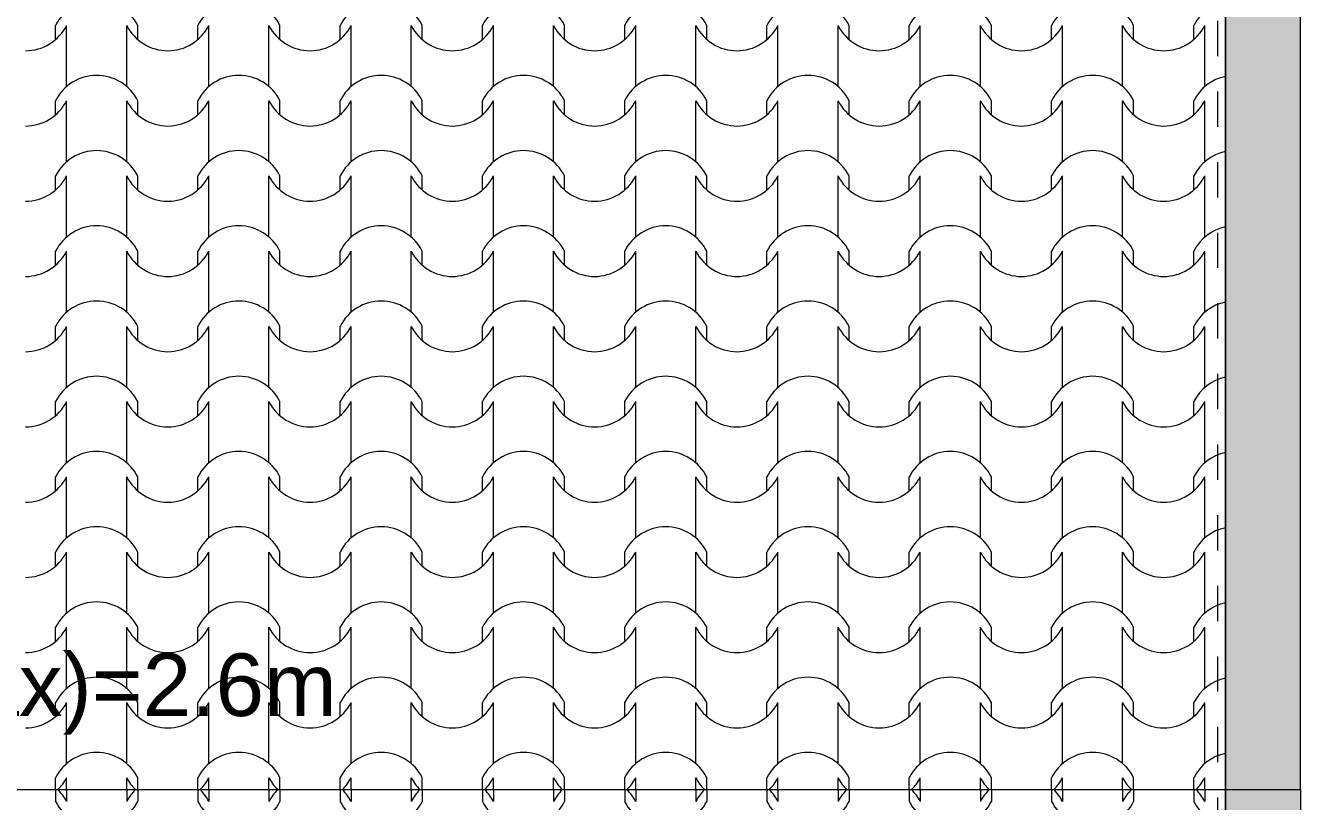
# Model space of a CAD drawing. Header units: feet. Extents: x 2791058 to 2855058, y -67651 to -26651.
# Drawn here: x 2816668 to 2821766, y -44045 to -40944 of the extents above; entities that cross this region are included whole.
import ezdxf

# ---------------------------------------------------------------- set-up
doc = ezdxf.new("R2010")
doc.units = ezdxf.units.FT
doc.header["$MEASUREMENT"] = 0
doc.linetypes.add('Dashed', pattern=[282.222223, 141.111112, -141.111112])
for name, color, linetype, lineweight in [('Model Unit - Zone_Pen_No__1', 7, 'Continuous', 0), ('Structural - Bearing_Pen_No__1', 7, 'Continuous', 0), ('Structural - Bearing_Pen_No__13', 54, 'Continuous', 0), ('Text blocks_Pen_No__1', 7, 'Continuous', 0)]:
    doc.layers.add(name, color=color, linetype=linetype, lineweight=lineweight)
doc.layers.add('Structural - Bearing_Pen_No__62', color=7, linetype='Continuous', lineweight=0, true_color=0xaaaaaa)
doc.layers.add('Structural - Bearing_Pen_No__82', color=7, linetype='Continuous', lineweight=0, true_color=0xaaaaaa)
doc.styles.add('GENERATED_STYLE_2', font='arial.ttf')

# ---------------------------------------------------------------- blocks, each defined once
blk = doc.blocks.new('*X1', base_point=(2247653.8, -76425))
at = {"layer": 'Structural - Bearing_Pen_No__62', "color": 253, "linetype": 'Continuous', "lineweight": 0, "true_color": 0xaaaaaa}
for p, q in [((2816788, -40999.7), (2816788, -40943.6)), ((2816832, -41065.5), (2816832, -40943.6)), ((2817072.5, -41065.5), (2817072.5, -40943.6)), ((2817116.5, -40999.7), (2817116.5, -40943.6)), ((2817357, -40999.7), (2817357, -40943.6)), ((2817401, -41065.5), (2817401, -40943.6)), ((2817641.5, -41065.5), (2817641.5, -40943.6)), ((2817685.5, -40999.7), (2817685.5, -40943.6)), ((2817926, -40999.7), (2817926, -40943.6)), ((2817970, -41065.5), (2817970, -40943.6)), ((2818210.4, -41065.5), (2818210.4, -40943.6)), ((2818254.4, -40999.7), (2818254.4, -40943.6)), ((2818494.9, -40999.7), (2818494.9, -40943.6)), ((2818538.9, -41065.5), (2818538.9, -40943.6)), ((2818779.4, -41065.5), (2818779.4, -40943.6)), ((2818823.4, -40999.7), (2818823.4, -40943.6)), ((2819063.9, -40999.7), (2819063.9, -40943.6)), ((2819107.9, -41065.5), (2819107.9, -40943.6)), ((2819348.4, -41065.5), (2819348.4, -40943.6)), ((2819392.4, -40999.7), (2819392.4, -40943.6)), ((2819632.8, -40999.7), (2819632.8, -40943.6)), ((2819676.8, -41065.5), (2819676.8, -40943.6)), ((2819917.3, -41065.5), (2819917.3, -40943.6)), ((2819961.3, -40999.7), (2819961.3, -40943.6)), ((2820201.8, -40999.7), (2820201.8, -40943.6)), ((2820245.8, -41065.5), (2820245.8, -40943.6)), ((2820486.3, -41065.5), (2820486.3, -40943.6)), ((2820530.3, -40999.7), (2820530.3, -40943.6)), ((2820770.8, -40999.7), (2820770.8, -40943.6)), ((2820814.8, -41065.5), (2820814.8, -40943.6)), ((2821055.2, -41065.5), (2821055.2, -40943.6)), ((2821099.2, -40999.7), (2821099.2, -40943.6)), ((2821339.7, -40999.7), (2821339.7, -40943.6)), ((2821383.7, -41065.5), (2821383.7, -40943.6)), ((2816832, -41187.5), (2816832, -41065.5)), ((2817072.5, -41187.5), (2817072.5, -41065.5)), ((2817401, -41187.5), (2817401, -41065.5)), ((2817641.5, -41187.5), (2817641.5, -41065.5)), ((2817970, -41187.5), (2817970, -41065.5)), ((2818210.4, -41187.5), (2818210.4, -41065.5)), ((2818538.9, -41187.5), (2818538.9, -41065.5)), ((2818779.4, -41187.5), (2818779.4, -41065.5)), ((2819107.9, -41187.5), (2819107.9, -41065.5)), ((2819348.4, -41187.5), (2819348.4, -41065.5)), ((2819676.8, -41187.5), (2819676.8, -41065.5)), ((2819917.3, -41187.5), (2819917.3, -41065.5)), ((2820245.8, -41187.5), (2820245.8, -41065.5)), ((2820486.3, -41187.5), (2820486.3, -41065.5)), ((2820814.8, -41187.5), (2820814.8, -41065.5)), ((2821055.2, -41187.5), (2821055.2, -41065.5)), ((2821383.7, -41187.5), (2821383.7, -41065.5)), ((2816788, -41300.3), (2816788, -41244.3)), ((2816832, -41366.2), (2816832, -41244.3)), ((2817072.5, -41366.2), (2817072.5, -41244.3)), ((2817116.5, -41300.3), (2817116.5, -41244.3)), ((2817357, -41300.3), (2817357, -41244.3)), ((2817401, -41366.2), (2817401, -41244.3)), ((2817641.5, -41366.2), (2817641.5, -41244.3)), ((2817685.5, -41300.3), (2817685.5, -41244.3)), ((2817926, -41300.3), (2817926, -41244.3)), ((2817970, -41366.2), (2817970, -41244.3)), ((2818210.4, -41366.2), (2818210.4, -41244.3)), ((2818254.4, -41300.3), (2818254.4, -41244.3)), ((2818494.9, -41300.3), (2818494.9, -41244.3)), ((2818538.9, -41366.2), (2818538.9, -41244.3)), ((2818779.4, -41366.2), (2818779.4, -41244.3)), ((2818823.4, -41300.3), (2818823.4, -41244.3)), ((2819063.9, -41300.3), (2819063.9, -41244.3)), ((2819107.9, -41366.2), (2819107.9, -41244.3)), ((2819348.4, -41366.2), (2819348.4, -41244.3)), ((2819392.4, -41300.3), (2819392.4, -41244.3)), ((2819632.8, -41300.3), (2819632.8, -41244.3)), ((2819676.8, -41366.2), (2819676.8, -41244.3)), ((2819917.3, -41366.2), (2819917.3, -41244.3)), ((2819961.3, -41300.3), (2819961.3, -41244.3)), ((2820201.8, -41300.3), (2820201.8, -41244.3)), ((2820245.8, -41366.2), (2820245.8, -41244.3)), ((2820486.3, -41366.2), (2820486.3, -41244.3)), ((2820530.3, -41300.3), (2820530.3, -41244.3)), ((2820770.8, -41300.3), (2820770.8, -41244.3)), ((2820814.8, -41366.2), (2820814.8, -41244.3)), ((2821055.2, -41366.2), (2821055.2, -41244.3)), ((2821099.2, -41300.3), (2821099.2, -41244.3)), ((2821339.7, -41300.3), (2821339.7, -41244.3)), ((2821383.7, -41366.2), (2821383.7, -41244.3)), ((2816832, -41488.2), (2816832, -41366.2)), ((2817072.5, -41488.2), (2817072.5, -41366.2)), ((2817401, -41488.2), (2817401, -41366.2)), ((2817641.5, -41488.2), (2817641.5, -41366.2)), ((2817970, -41488.2), (2817970, -41366.2)), ((2818210.4, -41488.2), (2818210.4, -41366.2)), ((2818538.9, -41488.2), (2818538.9, -41366.2)), ((2818779.4, -41488.2), (2818779.4, -41366.2)), ((2819107.9, -41488.2), (2819107.9, -41366.2)), ((2819348.4, -41488.2), (2819348.4, -41366.2)), ((2819676.8, -41488.2), (2819676.8, -41366.2)), ((2819917.3, -41488.2), (2819917.3, -41366.2)), ((2820245.8, -41488.2), (2820245.8, -41366.2)), ((2820486.3, -41488.2), (2820486.3, -41366.2)), ((2820814.8, -41488.2), (2820814.8, -41366.2)), ((2821055.2, -41488.2), (2821055.2, -41366.2)), ((2821383.7, -41488.2), (2821383.7, -41366.2)), ((2816788, -41601), (2816788, -41544.9)), ((2816832, -41666.9), (2816832, -41544.9)), ((2817072.5, -41666.9), (2817072.5, -41544.9)), ((2817116.5, -41601), (2817116.5, -41544.9)), ((2817357, -41601), (2817357, -41544.9)), ((2817401, -41666.9), (2817401, -41544.9)), ((2817641.5, -41666.9), (2817641.5, -41544.9)), ((2817685.5, -41601), (2817685.5, -41544.9)), ((2817926, -41601), (2817926, -41544.9)), ((2817970, -41666.9), (2817970, -41544.9)), ((2818210.4, -41666.9), (2818210.4, -41544.9)), ((2818254.4, -41601), (2818254.4, -41544.9)), ((2818494.9, -41601), (2818494.9, -41544.9)), ((2818538.9, -41666.9), (2818538.9, -41544.9)), ((2818779.4, -41666.9), (2818779.4, -41544.9)), ((2818823.4, -41601), (2818823.4, -41544.9)), ((2819063.9, -41601), (2819063.9, -41544.9)), ((2819107.9, -41666.9), (2819107.9, -41544.9)), ((2819348.4, -41666.9), (2819348.4, -41544.9)), ((2819392.4, -41601), (2819392.4, -41544.9)), ((2819632.8, -41601), (2819632.8, -41544.9)), ((2819676.8, -41666.9), (2819676.8, -41544.9)), ((2819917.3, -41666.9), (2819917.3, -41544.9)), ((2819961.3, -41601), (2819961.3, -41544.9)), ((2820201.8, -41601), (2820201.8, -41544.9)), ((2820245.8, -41666.9), (2820245.8, -41544.9)), ((2820486.3, -41666.9), (2820486.3, -41544.9)), ((2820530.3, -41601), (2820530.3, -41544.9)), ((2820770.8, -41601), (2820770.8, -41544.9)), ((2820814.8, -41666.9), (2820814.8, -41544.9)), ((2821055.2, -41666.9), (2821055.2, -41544.9)), ((2821099.2, -41601), (2821099.2, -41544.9)), ((2821339.7, -41601), (2821339.7, -41544.9)), ((2821383.7, -41666.9), (2821383.7, -41544.9)), ((2816832, -41788.8), (2816832, -41666.9)), ((2817072.5, -41788.8), (2817072.5, -41666.9)), ((2817401, -41788.8), (2817401, -41666.9)), ((2817641.5, -41788.8), (2817641.5, -41666.9)), ((2817970, -41788.8), (2817970, -41666.9)), ((2818210.4, -41788.8), (2818210.4, -41666.9)), ((2818538.9, -41788.8), (2818538.9, -41666.9)), ((2818779.4, -41788.8), (2818779.4, -41666.9)), ((2819107.9, -41788.8), (2819107.9, -41666.9)), ((2819348.4, -41788.8), (2819348.4, -41666.9)), ((2819676.8, -41788.8), (2819676.8, -41666.9)), ((2819917.3, -41788.8), (2819917.3, -41666.9)), ((2820245.8, -41788.8), (2820245.8, -41666.9)), ((2820486.3, -41788.8), (2820486.3, -41666.9)), ((2820814.8, -41788.8), (2820814.8, -41666.9)), ((2821055.2, -41788.8), (2821055.2, -41666.9)), ((2821383.7, -41788.8), (2821383.7, -41666.9)), ((2816788, -41901.7), (2816788, -41845.6)), ((2816832, -41967.6), (2816832, -41845.6)), ((2817072.5, -41967.6), (2817072.5, -41845.6)), ((2817116.5, -41901.7), (2817116.5, -41845.6)), ((2817357, -41901.7), (2817357, -41845.6)), ((2817401, -41967.6), (2817401, -41845.6)), ((2817641.5, -41967.6), (2817641.5, -41845.6)), ((2817685.5, -41901.7), (2817685.5, -41845.6)), ((2817926, -41901.7), (2817926, -41845.6)), ((2817970, -41967.6), (2817970, -41845.6)), ((2818210.4, -41967.6), (2818210.4, -41845.6)), ((2818254.4, -41901.7), (2818254.4, -41845.6)), ((2818494.9, -41901.7), (2818494.9, -41845.6)), ((2818538.9, -41967.6), (2818538.9, -41845.6)), ((2818779.4, -41967.6), (2818779.4, -41845.6)), ((2818823.4, -41901.7), (2818823.4, -41845.6)), ((2819063.9, -41901.7), (2819063.9, -41845.6)), ((2819107.9, -41967.6), (2819107.9, -41845.6)), ((2819348.4, -41967.6), (2819348.4, -41845.6)), ((2819392.4, -41901.7), (2819392.4, -41845.6)), ((2819632.8, -41901.7), (2819632.8, -41845.6)), ((2819676.8, -41967.6), (2819676.8, -41845.6)), ((2819917.3, -41967.6), (2819917.3, -41845.6)), ((2819961.3, -41901.7), (2819961.3, -41845.6)), ((2820201.8, -41901.7), (2820201.8, -41845.6)), ((2820245.8, -41967.6), (2820245.8, -41845.6)), ((2820486.3, -41967.6), (2820486.3, -41845.6)), ((2820530.3, -41901.7), (2820530.3, -41845.6)), ((2820770.8, -41901.7), (2820770.8, -41845.6)), ((2820814.8, -41967.6), (2820814.8, -41845.6)), ((2821055.2, -41967.6), (2821055.2, -41845.6)), ((2821099.2, -41901.7), (2821099.2, -41845.6)), ((2821339.7, -41901.7), (2821339.7, -41845.6)), ((2821383.7, -41967.6), (2821383.7, -41845.6)), ((2816832, -42089.5), (2816832, -41967.6)), ((2817072.5, -42089.5), (2817072.5, -41967.6)), ((2817401, -42089.5), (2817401, -41967.6)), ((2817641.5, -42089.5), (2817641.5, -41967.6)), ((2817970, -42089.5), (2817970, -41967.6)), ((2818210.4, -42089.5), (2818210.4, -41967.6)), ((2818538.9, -42089.5), (2818538.9, -41967.6)), ((2818779.4, -42089.5), (2818779.4, -41967.6)), ((2819107.9, -42089.5), (2819107.9, -41967.6)), ((2819348.4, -42089.5), (2819348.4, -41967.6)), ((2819676.8, -42089.5), (2819676.8, -41967.6)), ((2819917.3, -42089.5), (2819917.3, -41967.6)), ((2820245.8, -42089.5), (2820245.8, -41967.6)), ((2820486.3, -42089.5), (2820486.3, -41967.6)), ((2820814.8, -42089.5), (2820814.8, -41967.6)), ((2821055.2, -42089.5), (2821055.2, -41967.6)), ((2821383.7, -42089.5), (2821383.7, -41967.6)), ((2816788, -42202.4), (2816788, -42146.3)), ((2816832, -42268.2), (2816832, -42146.3)), ((2817072.5, -42268.2), (2817072.5, -42146.3)), ((2817116.5, -42202.4), (2817116.5, -42146.3)), ((2817357, -42202.4), (2817357, -42146.3)), ((2817401, -42268.2), (2817401, -42146.3)), ((2817641.5, -42268.2), (2817641.5, -42146.3)), ((2817685.5, -42202.4), (2817685.5, -42146.3)), ((2817926, -42202.4), (2817926, -42146.3)), ((2817970, -42268.2), (2817970, -42146.3)), ((2818210.4, -42268.2), (2818210.4, -42146.3)), ((2818254.4, -42202.4), (2818254.4, -42146.3)), ((2818494.9, -42202.4), (2818494.9, -42146.3)), ((2818538.9, -42268.2), (2818538.9, -42146.3)), ((2818779.4, -42268.2), (2818779.4, -42146.3)), ((2818823.4, -42202.4), (2818823.4, -42146.3)), ((2819063.9, -42202.4), (2819063.9, -42146.3)), ((2819107.9, -42268.2), (2819107.9, -42146.3)), ((2819348.4, -42268.2), (2819348.4, -42146.3)), ((2819392.4, -42202.4), (2819392.4, -42146.3)), ((2819632.8, -42202.4), (2819632.8, -42146.3)), ((2819676.8, -42268.2), (2819676.8, -42146.3)), ((2819917.3, -42268.2), (2819917.3, -42146.3)), ((2819961.3, -42202.4), (2819961.3, -42146.3)), ((2820201.8, -42202.4), (2820201.8, -42146.3)), ((2820245.8, -42268.2), (2820245.8, -42146.3)), ((2820486.3, -42268.2), (2820486.3, -42146.3)), ((2820530.3, -42202.4), (2820530.3, -42146.3)), ((2820770.8, -42202.4), (2820770.8, -42146.3)), ((2820814.8, -42268.2), (2820814.8, -42146.3)), ((2821055.2, -42268.2), (2821055.2, -42146.3)), ((2821099.2, -42202.4), (2821099.2, -42146.3)), ((2821339.7, -42202.4), (2821339.7, -42146.3)), ((2821383.7, -42268.2), (2821383.7, -42146.3)), ((2816832, -42390.2), (2816832, -42268.2)), ((2817072.5, -42390.2), (2817072.5, -42268.2)), ((2817401, -42390.2), (2817401, -42268.2)), ((2817641.5, -42390.2), (2817641.5, -42268.2)), ((2817970, -42390.2), (2817970, -42268.2)), ((2818210.4, -42390.2), (2818210.4, -42268.2)), ((2818538.9, -42390.2), (2818538.9, -42268.2)), ((2818779.4, -42390.2), (2818779.4, -42268.2)), ((2819107.9, -42390.2), (2819107.9, -42268.2)), ((2819348.4, -42390.2), (2819348.4, -42268.2)), ((2819676.8, -42390.2), (2819676.8, -42268.2)), ((2819917.3, -42390.2), (2819917.3, -42268.2)), ((2820245.8, -42390.2), (2820245.8, -42268.2)), ((2820486.3, -42390.2), (2820486.3, -42268.2)), ((2820814.8, -42390.2), (2820814.8, -42268.2)), ((2821055.2, -42390.2), (2821055.2, -42268.2)), ((2821383.7, -42390.2), (2821383.7, -42268.2)), ((2816788, -42503), (2816788, -42447)), ((2816832, -42568.9), (2816832, -42447)), ((2817072.5, -42568.9), (2817072.5, -42447)), ((2817116.5, -42503), (2817116.5, -42447)), ((2817357, -42503), (2817357, -42447)), ((2817401, -42568.9), (2817401, -42447)), ((2817641.5, -42568.9), (2817641.5, -42447)), ((2817685.5, -42503), (2817685.5, -42447)), ((2817926, -42503), (2817926, -42447)), ((2817970, -42568.9), (2817970, -42447)), ((2818210.4, -42568.9), (2818210.4, -42447)), ((2818254.4, -42503), (2818254.4, -42447)), ((2818494.9, -42503), (2818494.9, -42447)), ((2818538.9, -42568.9), (2818538.9, -42447)), ((2818779.4, -42568.9), (2818779.4, -42447)), ((2818823.4, -42503), (2818823.4, -42447)), ((2819063.9, -42503), (2819063.9, -42447)), ((2819107.9, -42568.9), (2819107.9, -42447)), ((2819348.4, -42568.9), (2819348.4, -42447)), ((2819392.4, -42503), (2819392.4, -42447)), ((2819632.8, -42503), (2819632.8, -42447)), ((2819676.8, -42568.9), (2819676.8, -42447)), ((2819917.3, -42568.9), (2819917.3, -42447)), ((2819961.3, -42503), (2819961.3, -42447)), ((2820201.8, -42503), (2820201.8, -42447)), ((2820245.8, -42568.9), (2820245.8, -42447)), ((2820486.3, -42568.9), (2820486.3, -42447)), ((2820530.3, -42503), (2820530.3, -42447)), ((2820770.8, -42503), (2820770.8, -42447)), ((2820814.8, -42568.9), (2820814.8, -42447)), ((2821055.2, -42568.9), (2821055.2, -42447)), ((2821099.2, -42503), (2821099.2, -42447)), ((2821339.7, -42503), (2821339.7, -42447)), ((2821383.7, -42568.9), (2821383.7, -42447)), ((2816832, -42690.8), (2816832, -42568.9)), ((2817072.5, -42690.8), (2817072.5, -42568.9)), ((2817401, -42690.8), (2817401, -42568.9)), ((2817641.5, -42690.8), (2817641.5, -42568.9)), ((2817970, -42690.8), (2817970, -42568.9)), ((2818210.4, -42690.8), (2818210.4, -42568.9)), ((2818538.9, -42690.8), (2818538.9, -42568.9)), ((2818779.4, -42690.8), (2818779.4, -42568.9)), ((2819107.9, -42690.8), (2819107.9, -42568.9)), ((2819348.4, -42690.8), (2819348.4, -42568.9)), ((2819676.8, -42690.8), (2819676.8, -42568.9)), ((2819917.3, -42690.8), (2819917.3, -42568.9)), ((2820245.8, -42690.8), (2820245.8, -42568.9)), ((2820486.3, -42690.8), (2820486.3, -42568.9)), ((2820814.8, -42690.8), (2820814.8, -42568.9)), ((2821055.2, -42690.8), (2821055.2, -42568.9)), ((2821383.7, -42690.8), (2821383.7, -42568.9)), ((2816788, -42803.7), (2816788, -42747.6)), ((2816832, -42869.6), (2816832, -42747.6)), ((2817072.5, -42869.6), (2817072.5, -42747.6)), ((2817116.5, -42803.7), (2817116.5, -42747.6)), ((2817357, -42803.7), (2817357, -42747.6)), ((2817401, -42869.6), (2817401, -42747.6)), ((2817641.5, -42869.6), (2817641.5, -42747.6)), ((2817685.5, -42803.7), (2817685.5, -42747.6)), ((2817926, -42803.7), (2817926, -42747.6)), ((2817970, -42869.6), (2817970, -42747.6)), ((2818210.4, -42869.6), (2818210.4, -42747.6)), ((2818254.4, -42803.7), (2818254.4, -42747.6)), ((2818494.9, -42803.7), (2818494.9, -42747.6)), ((2818538.9, -42869.6), (2818538.9, -42747.6)), ((2818779.4, -42869.6), (2818779.4, -42747.6)), ((2818823.4, -42803.7), (2818823.4, -42747.6)), ((2819063.9, -42803.7), (2819063.9, -42747.6)), ((2819107.9, -42869.6), (2819107.9, -42747.6)), ((2819348.4, -42869.6), (2819348.4, -42747.6)), ((2819392.4, -42803.7), (2819392.4, -42747.6)), ((2819632.8, -42803.7), (2819632.8, -42747.6)), ((2819676.8, -42869.6), (2819676.8, -42747.6)), ((2819917.3, -42869.6), (2819917.3, -42747.6)), ((2819961.3, -42803.7), (2819961.3, -42747.6)), ((2820201.8, -42803.7), (2820201.8, -42747.6)), ((2820245.8, -42869.6), (2820245.8, -42747.6)), ((2820486.3, -42869.6), (2820486.3, -42747.6)), ((2820530.3, -42803.7), (2820530.3, -42747.6)), ((2820770.8, -42803.7), (2820770.8, -42747.6)), ((2820814.8, -42869.6), (2820814.8, -42747.6)), ((2821055.2, -42869.6), (2821055.2, -42747.6)), ((2821099.2, -42803.7), (2821099.2, -42747.6)), ((2821339.7, -42803.7), (2821339.7, -42747.6)), ((2821383.7, -42869.6), (2821383.7, -42747.6)), ((2816832, -42991.5), (2816832, -42869.6)), ((2817072.5, -42991.5), (2817072.5, -42869.6)), ((2817401, -42991.5), (2817401, -42869.6)), ((2817641.5, -42991.5), (2817641.5, -42869.6)), ((2817970, -42991.5), (2817970, -42869.6)), ((2818210.4, -42991.5), (2818210.4, -42869.6)), ((2818538.9, -42991.5), (2818538.9, -42869.6)), ((2818779.4, -42991.5), (2818779.4, -42869.6)), ((2819107.9, -42991.5), (2819107.9, -42869.6)), ((2819348.4, -42991.5), (2819348.4, -42869.6)), ((2819676.8, -42991.5), (2819676.8, -42869.6)), ((2819917.3, -42991.5), (2819917.3, -42869.6)), ((2820245.8, -42991.5), (2820245.8, -42869.6)), ((2820486.3, -42991.5), (2820486.3, -42869.6)), ((2820814.8, -42991.5), (2820814.8, -42869.6)), ((2821055.2, -42991.5), (2821055.2, -42869.6)), ((2821383.7, -42991.5), (2821383.7, -42869.6)), ((2816788, -43104.4), (2816788, -43048.3)), ((2816832, -43170.2), (2816832, -43048.3)), ((2817072.5, -43170.2), (2817072.5, -43048.3)), ((2817116.5, -43104.4), (2817116.5, -43048.3)), ((2817357, -43104.4), (2817357, -43048.3)), ((2817401, -43170.2), (2817401, -43048.3)), ((2817641.5, -43170.2), (2817641.5, -43048.3)), ((2817685.5, -43104.4), (2817685.5, -43048.3)), ((2817926, -43104.4), (2817926, -43048.3)), ((2817970, -43170.2), (2817970, -43048.3)), ((2818210.4, -43170.2), (2818210.4, -43048.3)), ((2818254.4, -43104.4), (2818254.4, -43048.3)), ((2818494.9, -43104.4), (2818494.9, -43048.3)), ((2818538.9, -43170.2), (2818538.9, -43048.3)), ((2818779.4, -43170.2), (2818779.4, -43048.3)), ((2818823.4, -43104.4), (2818823.4, -43048.3)), ((2819063.9, -43104.4), (2819063.9, -43048.3)), ((2819107.9, -43170.2), (2819107.9, -43048.3)), ((2819348.4, -43170.2), (2819348.4, -43048.3)), ((2819392.4, -43104.4), (2819392.4, -43048.3)), ((2819632.8, -43104.4), (2819632.8, -43048.3)), ((2819676.8, -43170.2), (2819676.8, -43048.3)), ((2819917.3, -43170.2), (2819917.3, -43048.3)), ((2819961.3, -43104.4), (2819961.3, -43048.3)), ((2820201.8, -43104.4), (2820201.8, -43048.3)), ((2820245.8, -43170.2), (2820245.8, -43048.3)), ((2820486.3, -43170.2), (2820486.3, -43048.3)), ((2820530.3, -43104.4), (2820530.3, -43048.3)), ((2820770.8, -43104.4), (2820770.8, -43048.3)), ((2820814.8, -43170.2), (2820814.8, -43048.3)), ((2821055.2, -43170.2), (2821055.2, -43048.3)), ((2821099.2, -43104.4), (2821099.2, -43048.3)), ((2821339.7, -43104.4), (2821339.7, -43048.3)), ((2821383.7, -43170.2), (2821383.7, -43048.3)), ((2816832, -43292.2), (2816832, -43170.2)), ((2817072.5, -43292.2), (2817072.5, -43170.2)), ((2817401, -43292.2), (2817401, -43170.2)), ((2817641.5, -43292.2), (2817641.5, -43170.2)), ((2817970, -43292.2), (2817970, -43170.2)), ((2818210.4, -43292.2), (2818210.4, -43170.2)), ((2818538.9, -43292.2), (2818538.9, -43170.2)), ((2818779.4, -43292.2), (2818779.4, -43170.2)), ((2819107.9, -43292.2), (2819107.9, -43170.2)), ((2819348.4, -43292.2), (2819348.4, -43170.2)), ((2819676.8, -43292.2), (2819676.8, -43170.2)), ((2819917.3, -43292.2), (2819917.3, -43170.2)), ((2820245.8, -43292.2), (2820245.8, -43170.2)), ((2820486.3, -43292.2), (2820486.3, -43170.2)), ((2820814.8, -43292.2), (2820814.8, -43170.2)), ((2821055.2, -43292.2), (2821055.2, -43170.2)), ((2821383.7, -43292.2), (2821383.7, -43170.2)), ((2816788, -43405), (2816788, -43349)), ((2816832, -43470.9), (2816832, -43349)), ((2817072.5, -43470.9), (2817072.5, -43349)), ((2817116.5, -43405), (2817116.5, -43349)), ((2817357, -43405), (2817357, -43349)), ((2817401, -43470.9), (2817401, -43349)), ((2817641.5, -43470.9), (2817641.5, -43349)), ((2817685.5, -43405), (2817685.5, -43349)), ((2817926, -43405), (2817926, -43349)), ((2817970, -43470.9), (2817970, -43349)), ((2818210.4, -43470.9), (2818210.4, -43349)), ((2818254.4, -43405), (2818254.4, -43349)), ((2818494.9, -43405), (2818494.9, -43349)), ((2818538.9, -43470.9), (2818538.9, -43349)), ((2818779.4, -43470.9), (2818779.4, -43349)), ((2818823.4, -43405), (2818823.4, -43349)), ((2819063.9, -43405), (2819063.9, -43349)), ((2819107.9, -43470.9), (2819107.9, -43349)), ((2819348.4, -43470.9), (2819348.4, -43349)), ((2819392.4, -43405), (2819392.4, -43349)), ((2819632.8, -43405), (2819632.8, -43349)), ((2819676.8, -43470.9), (2819676.8, -43349)), ((2819917.3, -43470.9), (2819917.3, -43349)), ((2819961.3, -43405), (2819961.3, -43349)), ((2820201.8, -43405), (2820201.8, -43349)), ((2820245.8, -43470.9), (2820245.8, -43349)), ((2820486.3, -43470.9), (2820486.3, -43349)), ((2820530.3, -43405), (2820530.3, -43349)), ((2820770.8, -43405), (2820770.8, -43349)), ((2820814.8, -43470.9), (2820814.8, -43349)), ((2821055.2, -43470.9), (2821055.2, -43349)), ((2821099.2, -43405), (2821099.2, -43349)), ((2821339.7, -43405), (2821339.7, -43349)), ((2821383.7, -43470.9), (2821383.7, -43349)), ((2816832, -43592.9), (2816832, -43470.9)), ((2817072.5, -43592.9), (2817072.5, -43470.9)), ((2817401, -43592.9), (2817401, -43470.9)), ((2817641.5, -43592.9), (2817641.5, -43470.9)), ((2817970, -43592.9), (2817970, -43470.9)), ((2818210.4, -43592.9), (2818210.4, -43470.9)), ((2818538.9, -43592.9), (2818538.9, -43470.9)), ((2818779.4, -43592.9), (2818779.4, -43470.9)), ((2819107.9, -43592.9), (2819107.9, -43470.9)), ((2819348.4, -43592.9), (2819348.4, -43470.9)), ((2819676.8, -43592.9), (2819676.8, -43470.9)), ((2819917.3, -43592.9), (2819917.3, -43470.9)), ((2820245.8, -43592.9), (2820245.8, -43470.9)), ((2820486.3, -43592.9), (2820486.3, -43470.9)), ((2820814.8, -43592.9), (2820814.8, -43470.9)), ((2821055.2, -43592.9), (2821055.2, -43470.9)), ((2821383.7, -43592.9), (2821383.7, -43470.9)), ((2816788, -43705.7), (2816788, -43649.7)), ((2816832, -43771.6), (2816832, -43649.7)), ((2817072.5, -43771.6), (2817072.5, -43649.7)), ((2817116.5, -43705.7), (2817116.5, -43649.7)), ((2817357, -43705.7), (2817357, -43649.7)), ((2817401, -43771.6), (2817401, -43649.7)), ((2817641.5, -43771.6), (2817641.5, -43649.7)), ((2817685.5, -43705.7), (2817685.5, -43649.7)), ((2817926, -43705.7), (2817926, -43649.7)), ((2817970, -43771.6), (2817970, -43649.7)), ((2818210.4, -43771.6), (2818210.4, -43649.7)), ((2818254.4, -43705.7), (2818254.4, -43649.7)), ((2818494.9, -43705.7), (2818494.9, -43649.7)), ((2818538.9, -43771.6), (2818538.9, -43649.7)), ((2818779.4, -43771.6), (2818779.4, -43649.7)), ((2818823.4, -43705.7), (2818823.4, -43649.7)), ((2819063.9, -43705.7), (2819063.9, -43649.7)), ((2819107.9, -43771.6), (2819107.9, -43649.7)), ((2819348.4, -43771.6), (2819348.4, -43649.7)), ((2819392.4, -43705.7), (2819392.4, -43649.7)), ((2819632.8, -43705.7), (2819632.8, -43649.7)), ((2819676.8, -43771.6), (2819676.8, -43649.7)), ((2819917.3, -43771.6), (2819917.3, -43649.7)), ((2819961.3, -43705.7), (2819961.3, -43649.7)), ((2820201.8, -43705.7), (2820201.8, -43649.7)), ((2820245.8, -43771.6), (2820245.8, -43649.7)), ((2820486.3, -43771.6), (2820486.3, -43649.7)), ((2820530.3, -43705.7), (2820530.3, -43649.7)), ((2820770.8, -43705.7), (2820770.8, -43649.7)), ((2820814.8, -43771.6), (2820814.8, -43649.7)), ((2821055.2, -43771.6), (2821055.2, -43649.7)), ((2821099.2, -43705.7), (2821099.2, -43649.7)), ((2821339.7, -43705.7), (2821339.7, -43649.7)), ((2821383.7, -43771.6), (2821383.7, -43649.7)), ((2816832, -43893.5), (2816832, -43771.6)), ((2817072.5, -43893.5), (2817072.5, -43771.6)), ((2817401, -43893.5), (2817401, -43771.6)), ((2817641.5, -43893.5), (2817641.5, -43771.6)), ((2817970, -43893.5), (2817970, -43771.6)), ((2818210.4, -43893.5), (2818210.4, -43771.6)), ((2818538.9, -43893.5), (2818538.9, -43771.6)), ((2818779.4, -43893.5), (2818779.4, -43771.6)), ((2819107.9, -43893.5), (2819107.9, -43771.6)), ((2819348.4, -43893.5), (2819348.4, -43771.6)), ((2819676.8, -43893.5), (2819676.8, -43771.6)), ((2819917.3, -43893.5), (2819917.3, -43771.6)), ((2820245.8, -43893.5), (2820245.8, -43771.6)), ((2820486.3, -43893.5), (2820486.3, -43771.6)), ((2820814.8, -43893.5), (2820814.8, -43771.6)), ((2821055.2, -43893.5), (2821055.2, -43771.6)), ((2821383.7, -43893.5), (2821383.7, -43771.6)), ((2816788, -43997.7), (2816788, -43950.3)), ((2816832, -43997.7), (2816832, -43950.3)), ((2817072.5, -43997.7), (2817072.5, -43950.3)), ((2817116.5, -43997.7), (2817116.5, -43950.3)), ((2817357, -43997.7), (2817357, -43950.3)), ((2817401, -43997.7), (2817401, -43950.3)), ((2817641.5, -43997.7), (2817641.5, -43950.3)), ((2817685.5, -43997.7), (2817685.5, -43950.3)), ((2817926, -43997.7), (2817926, -43950.3)), ((2817970, -43997.7), (2817970, -43950.3)), ((2818210.4, -43997.7), (2818210.4, -43950.3)), ((2818254.4, -43997.7), (2818254.4, -43950.3)), ((2818494.9, -43997.7), (2818494.9, -43950.3)), ((2818538.9, -43997.7), (2818538.9, -43950.3)), ((2818779.4, -43997.7), (2818779.4, -43950.3)), ((2818823.4, -43997.7), (2818823.4, -43950.3)), ((2819063.9, -43997.7), (2819063.9, -43950.3)), ((2819107.9, -43997.7), (2819107.9, -43950.3)), ((2819348.4, -43997.7), (2819348.4, -43950.3)), ((2819392.4, -43997.7), (2819392.4, -43950.3)), ((2819632.8, -43997.7), (2819632.8, -43950.3)), ((2819676.8, -43997.7), (2819676.8, -43950.3)), ((2819917.3, -43997.7), (2819917.3, -43950.3)), ((2819961.3, -43997.7), (2819961.3, -43950.3)), ((2820201.8, -43997.7), (2820201.8, -43950.3)), ((2820245.8, -43997.7), (2820245.8, -43950.3)), ((2820486.3, -43997.7), (2820486.3, -43950.3)), ((2820530.3, -43997.7), (2820530.3, -43950.3)), ((2820770.8, -43997.7), (2820770.8, -43950.3)), ((2820814.8, -43997.7), (2820814.8, -43950.3)), ((2821055.2, -43997.7), (2821055.2, -43950.3)), ((2821099.2, -43997.7), (2821099.2, -43950.3)), ((2821339.7, -43997.7), (2821339.7, -43950.3)), ((2821383.7, -43997.7), (2821383.7, -43950.3))]:
    blk.add_line(p, q, dxfattribs=at)
for centre, radius, start, end in [((2816952.3, -41026.2), 183.9, 26.7044, 153.2956), ((2817521.2, -41026.2), 183.9, 26.7044, 153.2956), ((2818090.2, -41026.2), 183.9, 26.7044, 153.2956), ((2818659.2, -41026.2), 183.9, 26.7044, 153.2956), ((2819228.1, -41026.2), 183.9, 26.7044, 153.2956), ((2819797.1, -41026.2), 183.9, 26.7044, 153.2956), ((2820366, -41026.2), 183.9, 26.7044, 153.2956), ((2820935, -41026.2), 183.9, 26.7044, 153.2956), ((2821504, -41026.2), 183.9, 101.7713, 153.2956), ((2816667.3, -40859.7), 184.9, 270.1705, 333.0115), ((2817237.3, -40859.7), 184.9, 206.9885, 269.8295), ((2817236.2, -40859.7), 184.9, 270.1705, 333.0115), ((2817806.3, -40859.7), 184.9, 206.9885, 269.8295), ((2817805.2, -40859.7), 184.9, 270.1705, 333.0115), ((2818375.2, -40859.7), 184.9, 206.9885, 269.8295), ((2818374.1, -40859.7), 184.9, 270.1705, 333.0115), ((2818944.2, -40859.7), 184.9, 206.9885, 269.8295), ((2818943.1, -40859.7), 184.9, 270.1705, 333.0115), ((2819513.2, -40859.7), 184.9, 206.9885, 269.8295), ((2819512.1, -40859.7), 184.9, 270.1705, 333.0115), ((2820082.1, -40859.7), 184.9, 206.9885, 269.8295), ((2820081, -40859.7), 184.9, 270.1705, 333.0115), ((2820651.1, -40859.7), 184.9, 206.9885, 269.8295), ((2820650, -40859.7), 184.9, 270.1705, 333.0115), ((2821220, -40859.7), 184.9, 206.9885, 269.8295), ((2821218.9, -40859.7), 184.9, 270.1705, 333.0115), ((2816952.3, -41326.9), 183.9, 26.7044, 153.2956), ((2817521.2, -41326.9), 183.9, 26.7044, 153.2956), ((2818090.2, -41326.9), 183.9, 26.7044, 153.2956), ((2818659.2, -41326.9), 183.9, 26.7044, 153.2956), ((2819228.1, -41326.9), 183.9, 26.7044, 153.2956), ((2819797.1, -41326.9), 183.9, 26.7044, 153.2956), ((2820366, -41326.9), 183.9, 26.7044, 153.2956), ((2820935, -41326.9), 183.9, 26.7044, 153.2956), ((2821504, -41326.9), 183.9, 101.7713, 153.2956), ((2816667.3, -41160.4), 184.9, 270.1705, 333.0115), ((2817237.3, -41160.4), 184.9, 206.9885, 269.8295), ((2817236.2, -41160.4), 184.9, 270.1705, 333.0115), ((2817806.3, -41160.4), 184.9, 206.9885, 269.8295), ((2817805.2, -41160.4), 184.9, 270.1705, 333.0115), ((2818375.2, -41160.4), 184.9, 206.9885, 269.8295), ((2818374.1, -41160.4), 184.9, 270.1705, 333.0115), ((2818944.2, -41160.4), 184.9, 206.9885, 269.8295), ((2818943.1, -41160.4), 184.9, 270.1705, 333.0115), ((2819513.2, -41160.4), 184.9, 206.9885, 269.8295), ((2819512.1, -41160.4), 184.9, 270.1705, 333.0115), ((2820082.1, -41160.4), 184.9, 206.9885, 269.8295), ((2820081, -41160.4), 184.9, 270.1705, 333.0115), ((2820651.1, -41160.4), 184.9, 206.9885, 269.8295), ((2820650, -41160.4), 184.9, 270.1705, 333.0115), ((2821220, -41160.4), 184.9, 206.9885, 269.8295), ((2821218.9, -41160.4), 184.9, 270.1705, 333.0115), ((2816952.3, -41627.6), 183.9, 26.7044, 153.2956), ((2817521.2, -41627.6), 183.9, 26.7044, 153.2956), ((2818090.2, -41627.6), 183.9, 26.7044, 153.2956), ((2818659.2, -41627.6), 183.9, 26.7044, 153.2956), ((2819228.1, -41627.6), 183.9, 26.7044, 153.2956), ((2819797.1, -41627.6), 183.9, 26.7044, 153.2956), ((2820366, -41627.6), 183.9, 26.7044, 153.2956), ((2820935, -41627.6), 183.9, 26.7044, 153.2956), ((2821504, -41627.6), 183.9, 101.7713, 153.2956), ((2816667.3, -41461), 184.9, 270.1705, 333.0115), ((2817237.3, -41461), 184.9, 206.9885, 269.8295), ((2817236.2, -41461), 184.9, 270.1705, 333.0115), ((2817806.3, -41461), 184.9, 206.9885, 269.8295), ((2817805.2, -41461), 184.9, 270.1705, 333.0115), ((2818375.2, -41461), 184.9, 206.9885, 269.8295), ((2818374.1, -41461), 184.9, 270.1705, 333.0115), ((2818944.2, -41461), 184.9, 206.9885, 269.8295), ((2818943.1, -41461), 184.9, 270.1705, 333.0115), ((2819513.2, -41461), 184.9, 206.9885, 269.8295), ((2819512.1, -41461), 184.9, 270.1705, 333.0115), ((2820082.1, -41461), 184.9, 206.9885, 269.8295), ((2820081, -41461), 184.9, 270.1705, 333.0115), ((2820651.1, -41461), 184.9, 206.9885, 269.8295), ((2820650, -41461), 184.9, 270.1705, 333.0115), ((2821220, -41461), 184.9, 206.9885, 269.8295), ((2821218.9, -41461), 184.9, 270.1705, 333.0115), ((2816952.3, -41928.2), 183.9, 26.7044, 153.2956), ((2817521.2, -41928.2), 183.9, 26.7044, 153.2956), ((2818090.2, -41928.2), 183.9, 26.7044, 153.2956), ((2818659.2, -41928.2), 183.9, 26.7044, 153.2956), ((2819228.1, -41928.2), 183.9, 26.7044, 153.2956), ((2819797.1, -41928.2), 183.9, 26.7044, 153.2956), ((2820366, -41928.2), 183.9, 26.7044, 153.2956), ((2820935, -41928.2), 183.9, 26.7044, 153.2956), ((2821504, -41928.2), 183.9, 101.7713, 153.2956), ((2816667.3, -41761.7), 184.9, 270.1705, 333.0115), ((2817237.3, -41761.7), 184.9, 206.9885, 269.8295), ((2817236.2, -41761.7), 184.9, 270.1705, 333.0115), ((2817806.3, -41761.7), 184.9, 206.9885, 269.8295), ((2817805.2, -41761.7), 184.9, 270.1705, 333.0115), ((2818375.2, -41761.7), 184.9, 206.9885, 269.8295), ((2818374.1, -41761.7), 184.9, 270.1705, 333.0115), ((2818944.2, -41761.7), 184.9, 206.9885, 269.8295), ((2818943.1, -41761.7), 184.9, 270.1705, 333.0115), ((2819513.2, -41761.7), 184.9, 206.9885, 269.8295), ((2819512.1, -41761.7), 184.9, 270.1705, 333.0115), ((2820082.1, -41761.7), 184.9, 206.9885, 269.8295), ((2820081, -41761.7), 184.9, 270.1705, 333.0115), ((2820651.1, -41761.7), 184.9, 206.9885, 269.8295), ((2820650, -41761.7), 184.9, 270.1705, 333.0115), ((2821220, -41761.7), 184.9, 206.9885, 269.8295), ((2821218.9, -41761.7), 184.9, 270.1705, 333.0115), ((2816952.3, -42228.9), 183.9, 26.7044, 153.2956), ((2817521.2, -42228.9), 183.9, 26.7044, 153.2956), ((2818090.2, -42228.9), 183.9, 26.7044, 153.2956), ((2818659.2, -42228.9), 183.9, 26.7044, 153.2956), ((2819228.1, -42228.9), 183.9, 26.7044, 153.2956), ((2819797.1, -42228.9), 183.9, 26.7044, 153.2956), ((2820366, -42228.9), 183.9, 26.7044, 153.2956), ((2820935, -42228.9), 183.9, 26.7044, 153.2956), ((2821504, -42228.9), 183.9, 101.7713, 153.2956), ((2816667.3, -42062.4), 184.9, 270.1705, 333.0115), ((2817237.3, -42062.4), 184.9, 206.9885, 269.8295), ((2817236.2, -42062.4), 184.9, 270.1705, 333.0115), ((2817806.3, -42062.4), 184.9, 206.9885, 269.8295), ((2817805.2, -42062.4), 184.9, 270.1705, 333.0115), ((2818375.2, -42062.4), 184.9, 206.9885, 269.8295), ((2818374.1, -42062.4), 184.9, 270.1705, 333.0115), ((2818944.2, -42062.4), 184.9, 206.9885, 269.8295), ((2818943.1, -42062.4), 184.9, 270.1705, 333.0115), ((2819513.2, -42062.4), 184.9, 206.9885, 269.8295), ((2819512.1, -42062.4), 184.9, 270.1705, 333.0115), ((2820082.1, -42062.4), 184.9, 206.9885, 269.8295), ((2820081, -42062.4), 184.9, 270.1705, 333.0115), ((2820651.1, -42062.4), 184.9, 206.9885, 269.8295), ((2820650, -42062.4), 184.9, 270.1705, 333.0115), ((2821220, -42062.4), 184.9, 206.9885, 269.8295), ((2821218.9, -42062.4), 184.9, 270.1705, 333.0115), ((2816952.3, -42529.6), 183.9, 26.7044, 153.2956), ((2817521.2, -42529.6), 183.9, 26.7044, 153.2956), ((2818090.2, -42529.6), 183.9, 26.7044, 153.2956), ((2818659.2, -42529.6), 183.9, 26.7044, 153.2956), ((2819228.1, -42529.6), 183.9, 26.7044, 153.2956), ((2819797.1, -42529.6), 183.9, 26.7044, 153.2956), ((2820366, -42529.6), 183.9, 26.7044, 153.2956), ((2820935, -42529.6), 183.9, 26.7044, 153.2956), ((2821504, -42529.6), 183.9, 101.7713, 153.2956), ((2816667.3, -42363), 184.9, 270.1705, 333.0115), ((2817237.3, -42363), 184.9, 206.9885, 269.8295), ((2817236.2, -42363), 184.9, 270.1705, 333.0115), ((2817806.3, -42363), 184.9, 206.9885, 269.8295), ((2817805.2, -42363), 184.9, 270.1705, 333.0115), ((2818375.2, -42363), 184.9, 206.9885, 269.8295), ((2818374.1, -42363), 184.9, 270.1705, 333.0115), ((2818944.2, -42363), 184.9, 206.9885, 269.8295), ((2818943.1, -42363), 184.9, 270.1705, 333.0115), ((2819513.2, -42363), 184.9, 206.9885, 269.8295), ((2819512.1, -42363), 184.9, 270.1705, 333.0115), ((2820082.1, -42363), 184.9, 206.9885, 269.8295), ((2820081, -42363), 184.9, 270.1705, 333.0115), ((2820651.1, -42363), 184.9, 206.9885, 269.8295), ((2820650, -42363), 184.9, 270.1705, 333.0115), ((2821220, -42363), 184.9, 206.9885, 269.8295), ((2821218.9, -42363), 184.9, 270.1705, 333.0115), ((2816952.3, -42830.3), 183.9, 26.7044, 153.2956), ((2817521.2, -42830.3), 183.9, 26.7044, 153.2956), ((2818090.2, -42830.3), 183.9, 26.7044, 153.2956), ((2818659.2, -42830.3), 183.9, 26.7044, 153.2956), ((2819228.1, -42830.3), 183.9, 26.7044, 153.2956), ((2819797.1, -42830.3), 183.9, 26.7044, 153.2956), ((2820366, -42830.3), 183.9, 26.7044, 153.2956), ((2820935, -42830.3), 183.9, 26.7044, 153.2956), ((2821504, -42830.3), 183.9, 101.7713, 153.2956), ((2816667.3, -42663.7), 184.9, 270.1705, 333.0115), ((2817237.3, -42663.7), 184.9, 206.9885, 269.8295), ((2817236.2, -42663.7), 184.9, 270.1705, 333.0115), ((2817806.3, -42663.7), 184.9, 206.9885, 269.8295), ((2817805.2, -42663.7), 184.9, 270.1705, 333.0115), ((2818375.2, -42663.7), 184.9, 206.9885, 269.8295), ((2818374.1, -42663.7), 184.9, 270.1705, 333.0115), ((2818944.2, -42663.7), 184.9, 206.9885, 269.8295), ((2818943.1, -42663.7), 184.9, 270.1705, 333.0115), ((2819513.2, -42663.7), 184.9, 206.9885, 269.8295), ((2819512.1, -42663.7), 184.9, 270.1705, 333.0115), ((2820082.1, -42663.7), 184.9, 206.9885, 269.8295), ((2820081, -42663.7), 184.9, 270.1705, 333.0115), ((2820651.1, -42663.7), 184.9, 206.9885, 269.8295), ((2820650, -42663.7), 184.9, 270.1705, 333.0115), ((2821220, -42663.7), 184.9, 206.9885, 269.8295), ((2821218.9, -42663.7), 184.9, 270.1705, 333.0115), ((2816952.3, -43130.9), 183.9, 26.7044, 153.2956), ((2817521.2, -43130.9), 183.9, 26.7044, 153.2956), ((2818090.2, -43130.9), 183.9, 26.7044, 153.2956), ((2818659.2, -43130.9), 183.9, 26.7044, 153.2956), ((2819228.1, -43130.9), 183.9, 26.7044, 153.2956), ((2819797.1, -43130.9), 183.9, 26.7044, 153.2956), ((2820366, -43130.9), 183.9, 26.7044, 153.2956), ((2820935, -43130.9), 183.9, 26.7044, 153.2956), ((2821504, -43130.9), 183.9, 101.7713, 153.2956), ((2816667.3, -42964.4), 184.9, 270.1705, 333.0115), ((2817237.3, -42964.4), 184.9, 206.9885, 269.8295), ((2817236.2, -42964.4), 184.9, 270.1705, 333.0115), ((2817806.3, -42964.4), 184.9, 206.9885, 269.8295), ((2817805.2, -42964.4), 184.9, 270.1705, 333.0115), ((2818375.2, -42964.4), 184.9, 206.9885, 269.8295), ((2818374.1, -42964.4), 184.9, 270.1705, 333.0115), ((2818944.2, -42964.4), 184.9, 206.9885, 269.8295), ((2818943.1, -42964.4), 184.9, 270.1705, 333.0115), ((2819513.2, -42964.4), 184.9, 206.9885, 269.8295), ((2819512.1, -42964.4), 184.9, 270.1705, 333.0115), ((2820082.1, -42964.4), 184.9, 206.9885, 269.8295), ((2820081, -42964.4), 184.9, 270.1705, 333.0115), ((2820651.1, -42964.4), 184.9, 206.9885, 269.8295), ((2820650, -42964.4), 184.9, 270.1705, 333.0115), ((2821220, -42964.4), 184.9, 206.9885, 269.8295), ((2821218.9, -42964.4), 184.9, 270.1705, 333.0115), ((2816952.3, -43431.6), 183.9, 26.7044, 153.2956), ((2817521.2, -43431.6), 183.9, 26.7044, 153.2956), ((2818090.2, -43431.6), 183.9, 26.7044, 153.2956), ((2818659.2, -43431.6), 183.9, 26.7044, 153.2956), ((2819228.1, -43431.6), 183.9, 26.7044, 153.2956), ((2819797.1, -43431.6), 183.9, 26.7044, 153.2956), ((2820366, -43431.6), 183.9, 26.7044, 153.2956), ((2820935, -43431.6), 183.9, 26.7044, 153.2956), ((2821504, -43431.6), 183.9, 101.7713, 153.2956), ((2816667.3, -43265.1), 184.9, 270.1705, 333.0115), ((2817237.3, -43265.1), 184.9, 206.9885, 269.8295), ((2817236.2, -43265.1), 184.9, 270.1705, 333.0115), ((2817806.3, -43265.1), 184.9, 206.9885, 269.8295), ((2817805.2, -43265.1), 184.9, 270.1705, 333.0115), ((2818375.2, -43265.1), 184.9, 206.9885, 269.8295), ((2818374.1, -43265.1), 184.9, 270.1705, 333.0115), ((2818944.2, -43265.1), 184.9, 206.9885, 269.8295), ((2818943.1, -43265.1), 184.9, 270.1705, 333.0115), ((2819513.2, -43265.1), 184.9, 206.9885, 269.8295), ((2819512.1, -43265.1), 184.9, 270.1705, 333.0115), ((2820082.1, -43265.1), 184.9, 206.9885, 269.8295), ((2820081, -43265.1), 184.9, 270.1705, 333.0115), ((2820651.1, -43265.1), 184.9, 206.9885, 269.8295), ((2820650, -43265.1), 184.9, 270.1705, 333.0115), ((2821220, -43265.1), 184.9, 206.9885, 269.8295), ((2821218.9, -43265.1), 184.9, 270.1705, 333.0115), ((2816952.3, -43732.3), 183.9, 26.7044, 153.2956), ((2817521.2, -43732.3), 183.9, 26.7044, 153.2956), ((2818090.2, -43732.3), 183.9, 26.7044, 153.2956), ((2818659.2, -43732.3), 183.9, 26.7044, 153.2956), ((2819228.1, -43732.3), 183.9, 26.7044, 153.2956), ((2819797.1, -43732.3), 183.9, 26.7044, 153.2956), ((2820366, -43732.3), 183.9, 26.7044, 153.2956), ((2820935, -43732.3), 183.9, 26.7044, 153.2956), ((2821504, -43732.3), 183.9, 101.7713, 153.2956), ((2816667.3, -43565.7), 184.9, 270.1705, 333.0115), ((2817237.3, -43565.7), 184.9, 206.9885, 269.8295), ((2817236.2, -43565.7), 184.9, 270.1705, 333.0115), ((2817806.3, -43565.7), 184.9, 206.9885, 269.8295), ((2817805.2, -43565.7), 184.9, 270.1705, 333.0115), ((2818375.2, -43565.7), 184.9, 206.9885, 269.8295), ((2818374.1, -43565.7), 184.9, 270.1705, 333.0115), ((2818944.2, -43565.7), 184.9, 206.9885, 269.8295), ((2818943.1, -43565.7), 184.9, 270.1705, 333.0115), ((2819513.2, -43565.7), 184.9, 206.9885, 269.8295), ((2819512.1, -43565.7), 184.9, 270.1705, 333.0115), ((2820082.1, -43565.7), 184.9, 206.9885, 269.8295), ((2820081, -43565.7), 184.9, 270.1705, 333.0115), ((2820651.1, -43565.7), 184.9, 206.9885, 269.8295), ((2820650, -43565.7), 184.9, 270.1705, 333.0115), ((2821220, -43565.7), 184.9, 206.9885, 269.8295), ((2821218.9, -43565.7), 184.9, 270.1705, 333.0115), ((2816952.3, -44032.9), 183.9, 26.7044, 153.2956), ((2817521.2, -44032.9), 183.9, 26.7044, 153.2956), ((2818090.2, -44032.9), 183.9, 26.7044, 153.2956), ((2818659.2, -44032.9), 183.9, 26.7044, 153.2956), ((2819228.1, -44032.9), 183.9, 26.7044, 153.2956), ((2819797.1, -44032.9), 183.9, 26.7044, 153.2956), ((2820366, -44032.9), 183.9, 26.7044, 153.2956), ((2820935, -44032.9), 183.9, 26.7044, 153.2956), ((2821504, -44032.9), 183.9, 101.7713, 153.2956), ((2816667.3, -43866.4), 184.9, 314.7673, 333.0115), ((2817237.3, -43866.4), 184.9, 206.9885, 225.2327), ((2817236.2, -43866.4), 184.9, 314.7673, 333.0115), ((2817806.3, -43866.4), 184.9, 206.9885, 225.2327), ((2817805.2, -43866.4), 184.9, 314.7673, 333.0115), ((2818375.2, -43866.4), 184.9, 206.9885, 225.2327), ((2818374.1, -43866.4), 184.9, 314.7673, 333.0115), ((2818944.2, -43866.4), 184.9, 206.9885, 225.2327), ((2818943.1, -43866.4), 184.9, 314.7673, 333.0115), ((2819513.2, -43866.4), 184.9, 206.9885, 225.2327), ((2819512.1, -43866.4), 184.9, 314.7673, 333.0115), ((2820082.1, -43866.4), 184.9, 206.9885, 225.2327), ((2820081, -43866.4), 184.9, 314.7673, 333.0115), ((2820651.1, -43866.4), 184.9, 206.9885, 225.2327), ((2820650, -43866.4), 184.9, 314.7673, 333.0115), ((2821220, -43866.4), 184.9, 206.9885, 225.2327), ((2821218.9, -43866.4), 184.9, 314.7673, 333.0115)]:
    blk.add_arc(centre, radius, start, end, dxfattribs=at)
blk = doc.blocks.new('Fill_1', base_point=(2247653.8, -74425))
at = {"layer": 'Structural - Bearing_Pen_No__1', "color": 7, "linetype": 'Continuous', "lineweight": 0}
for p, q in [((2821466.5, -43997.7), (2821466.5, -38223)), ((2805566.5, -43997.7), (2821466.5, -43997.7))]:
    blk.add_line(p, q, dxfattribs=at)
at = {"layer": 'Structural - Bearing_Pen_No__62', "color": 253, "linetype": 'Continuous', "lineweight": 0, "true_color": 0xaaaaaa}
blk.add_blockref('*X1', (2247653.8, -76425), dxfattribs=at)
blk = doc.blocks.new('*X3', base_point=(2247653.8, -76425))
at = {"layer": 'Structural - Bearing_Pen_No__62', "color": 253, "linetype": 'Continuous', "lineweight": 0, "true_color": 0xaaaaaa}
for p, q in [((2816788, -43997.7), (2816788, -44045.1)), ((2816832, -43997.7), (2816832, -44045.1)), ((2817072.5, -43997.7), (2817072.5, -44045.1)), ((2817116.5, -43997.7), (2817116.5, -44045.1)), ((2817357, -43997.7), (2817357, -44045.1)), ((2817401, -43997.7), (2817401, -44045.1)), ((2817641.5, -43997.7), (2817641.5, -44045.1)), ((2817685.5, -43997.7), (2817685.5, -44045.1)), ((2817926, -43997.7), (2817926, -44045.1)), ((2817970, -43997.7), (2817970, -44045.1)), ((2818210.4, -43997.7), (2818210.4, -44045.1)), ((2818254.4, -43997.7), (2818254.4, -44045.1)), ((2818494.9, -43997.7), (2818494.9, -44045.1)), ((2818538.9, -43997.7), (2818538.9, -44045.1)), ((2818779.4, -43997.7), (2818779.4, -44045.1)), ((2818823.4, -43997.7), (2818823.4, -44045.1)), ((2819063.9, -43997.7), (2819063.9, -44045.1)), ((2819107.9, -43997.7), (2819107.9, -44045.1)), ((2819348.4, -43997.7), (2819348.4, -44045.1)), ((2819392.4, -43997.7), (2819392.4, -44045.1)), ((2819632.8, -43997.7), (2819632.8, -44045.1)), ((2819676.8, -43997.7), (2819676.8, -44045.1)), ((2819917.3, -43997.7), (2819917.3, -44045.1)), ((2819961.3, -43997.7), (2819961.3, -44045.1)), ((2820201.8, -43997.7), (2820201.8, -44045.1)), ((2820245.8, -43997.7), (2820245.8, -44045.1)), ((2820486.3, -43997.7), (2820486.3, -44045.1)), ((2820530.3, -43997.7), (2820530.3, -44045.1)), ((2820770.8, -43997.7), (2820770.8, -44045.1)), ((2820814.8, -43997.7), (2820814.8, -44045.1)), ((2821055.2, -43997.7), (2821055.2, -44045.1)), ((2821099.2, -43997.7), (2821099.2, -44045.1)), ((2821339.7, -43997.7), (2821339.7, -44045.1)), ((2821383.7, -43997.7), (2821383.7, -44045.1))]:
    blk.add_line(p, q, dxfattribs=at)
for centre, radius, start, end in [((2816667.3, -44129), 184.9, 26.9885, 45.2327), ((2817237.3, -44129), 184.9, 134.7673, 153.0115), ((2817236.2, -44129), 184.9, 26.9885, 45.2327), ((2817806.3, -44129), 184.9, 134.7673, 153.0115), ((2817805.2, -44129), 184.9, 26.9885, 45.2327), ((2818375.2, -44129), 184.9, 134.7673, 153.0115), ((2818374.1, -44129), 184.9, 26.9885, 45.2327), ((2818944.2, -44129), 184.9, 134.7673, 153.0115), ((2818943.1, -44129), 184.9, 26.9885, 45.2327), ((2819513.2, -44129), 184.9, 134.7673, 153.0115), ((2819512.1, -44129), 184.9, 26.9885, 45.2327), ((2820082.1, -44129), 184.9, 134.7673, 153.0115), ((2820081, -44129), 184.9, 26.9885, 45.2327), ((2820651.1, -44129), 184.9, 134.7673, 153.0115), ((2820650, -44129), 184.9, 26.9885, 45.2327), ((2821220, -44129), 184.9, 134.7673, 153.0115), ((2821218.9, -44129), 184.9, 26.9885, 45.2327), ((2816952.3, -43962.4), 183.9, 206.7044, 333.2956), ((2817521.2, -43962.4), 183.9, 206.7044, 333.2956), ((2818090.2, -43962.4), 183.9, 206.7044, 333.2956), ((2818659.2, -43962.4), 183.9, 206.7044, 333.2956), ((2819228.1, -43962.4), 183.9, 206.7044, 333.2956), ((2819797.1, -43962.4), 183.9, 206.7044, 333.2956), ((2820366, -43962.4), 183.9, 206.7044, 333.2956), ((2820935, -43962.4), 183.9, 206.7044, 333.2956), ((2821504, -43962.4), 183.9, 206.7044, 258.2287)]:
    blk.add_arc(centre, radius, start, end, dxfattribs=at)
blk = doc.blocks.new('Fill_2', base_point=(2247653.8, -74425))
at = {"layer": 'Structural - Bearing_Pen_No__1', "color": 7, "linetype": 'Continuous', "lineweight": 0}
for p, q in [((2805566.5, -43997.7), (2821466.5, -43997.7)), ((2821466.5, -43997.7), (2821466.5, -47010.1))]:
    blk.add_line(p, q, dxfattribs=at)
at = {"layer": 'Structural - Bearing_Pen_No__62', "color": 253, "linetype": 'Continuous', "lineweight": 0, "true_color": 0xaaaaaa}
blk.add_blockref('*X3', (2247653.8, -76425), dxfattribs=at)

msp = doc.modelspace()

# ---------------------------------------------------------------- hatches: boundary and pattern name
at = {"layer": 'Structural - Bearing_Pen_No__13', "linetype": 'Continuous', "lineweight": 0}
for points in [[(2821766.5, -38223), (2821466.5, -38223), (2821466.5, -43997.7), (2821766.5, -43997.7)], [(2821766.5, -47010.1), (2821466.5, -47010.1), (2821466.5, -43997.7), (2821766.5, -43997.7)]]:
    msp.add_hatch(color=54, dxfattribs=at).paths.add_polyline_path(points)

# ---------------------------------------------------------------- linework, layer by layer
at = {"layer": 'Model Unit - Zone_Pen_No__1', "color": 7, "linetype": 'Dashed', "lineweight": 0}
msp.add_line((2821436.5, -44452.7), (2821436.5, -38252.7), dxfattribs=at)
at = {"layer": 'Structural - Bearing_Pen_No__1', "color": 7, "linetype": 'Continuous', "lineweight": 0, "flags": 128}
for points in [[(2821766.5, -38223), (2821466.5, -38223), (2821466.5, -43997.7), (2821766.5, -43997.7)], [(2821766.5, -47010.1), (2821466.5, -47010.1), (2821466.5, -43997.7), (2821766.5, -43997.7)]]:
    msp.add_lwpolyline(points, close=True, dxfattribs=at)

# ---------------------------------------------------------------- block references
at = {"layer": 'Structural - Bearing_Pen_No__62', "color": 253, "linetype": 'Continuous', "lineweight": 0, "true_color": 0xaaaaaa}
for name in ['Fill_1', 'Fill_2']:
    msp.add_blockref(name, (2247653.8, -74425), dxfattribs=at)
at = {"layer": 'Structural - Bearing_Pen_No__82', "color": 253, "linetype": 'Continuous', "lineweight": 0, "true_color": 0xaaaaaa, "rotation": 359.9999999999999}
for name in ['Fill_1', 'Fill_2']:
    msp.add_blockref(name, (2247653.8, -74425), dxfattribs=at)

# ---------------------------------------------------------------- texts
at = {"layer": 'Text blocks_Pen_No__1', "color": 7, "linetype": 'Continuous', "lineweight": 0, "insert": (2815845.9, -43453.4), "char_height": 250, "attachment_point": 1, "style": 'GENERATED_STYLE_2'}
msp.add_mtext('\\A1;h(max)=2.6m', dxfattribs=at)

doc.saveas('drawing.dxf')
